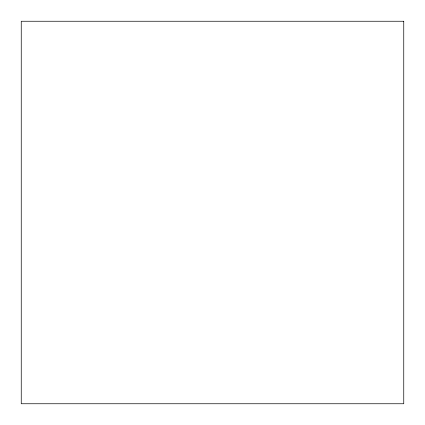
<?xml version="1.0" encoding="UTF-8"?>
<svg xmlns="http://www.w3.org/2000/svg" width="425" height="425" viewBox="0 0 425 425"><rect width="100%" height="100%" fill="white"/><g stroke="black" fill="none" stroke-linecap="round" stroke-linejoin="round"><path stroke-width="0.64" d="M403.75 21.25L21.25 21.25L21.25 403.75L403.75 403.75L403.75 21.25"/></g></svg>
